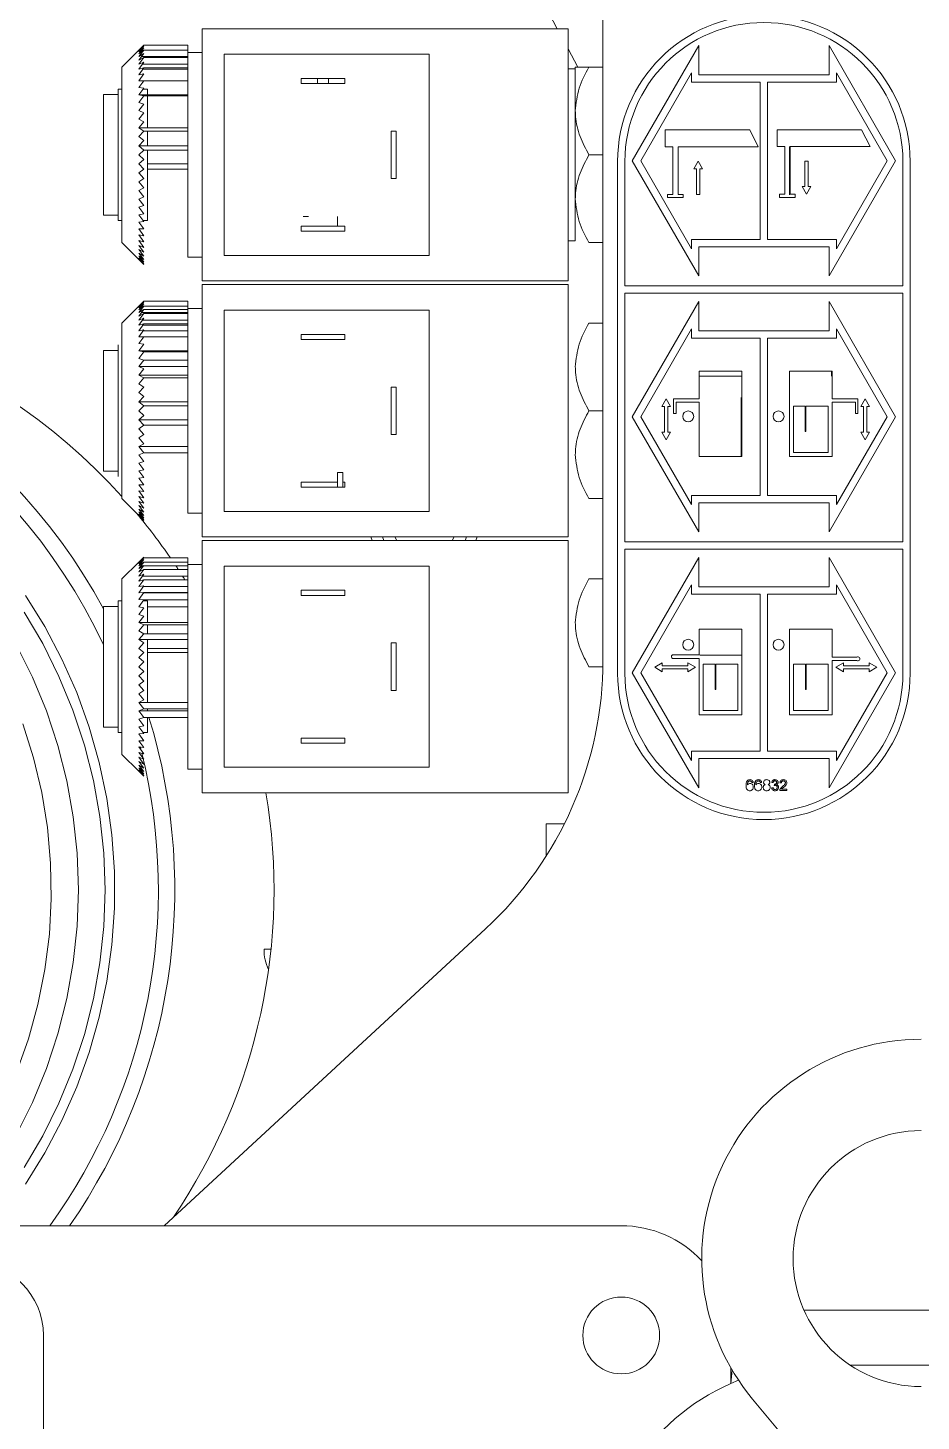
# Model space of a CAD drawing. Header units: millimetres. Extents: x 119 to 316, y 482 to 761.
# Drawn here: x 151.89 to 158, y 537.99 to 547.51 of the extents above; entities that cross this region are included whole.
import ezdxf

# ---------------------------------------------------------------- set-up
doc = ezdxf.new("R2010")
doc.units = ezdxf.units.MM

msp = doc.modelspace()

# ---------------------------------------------------------------- linework, layer by layer
at = {"color": 7, "linetype": 'Continuous', "lineweight": 15}
for p, q in [((155.5119, 547.5084), (154.5266, 549.3647)), ((155.8241, 547.5959), (155.8241, 543.1896)), ((153.085, 545.7834), (153.085, 547.5084)), ((153.085, 547.5084), (155.585, 547.5084)), ((155.585, 545.7834), (155.585, 547.5084)), ((152.65, 547.3582), (152.685, 547.3952)), ((152.685, 547.3952), (152.65, 547.3609)), ((152.65, 547.3501), (152.685, 547.3895)), ((152.685, 547.3895), (152.65, 547.3582)), ((152.65, 547.3366), (152.685, 547.3781)), ((152.685, 547.3781), (152.65, 547.3501)), ((152.685, 547.3952), (152.985, 547.3952)), ((152.985, 547.3609), (152.985, 547.3952)), ((156.4787, 547.3925), (156.0241, 546.605)), ((156.4787, 547.1925), (156.4787, 547.3925)), ((157.8241, 546.605), (157.3694, 547.3925)), ((157.3694, 547.3925), (157.3694, 547.1925)), ((152.65, 547.3609), (152.535, 547.2459)), ((152.65, 547.3178), (152.685, 547.3612)), ((152.685, 547.3612), (152.65, 547.3366)), ((152.65, 547.2939), (152.685, 547.3388)), ((152.685, 547.3388), (152.65, 547.3178)), ((152.65, 547.2651), (152.685, 547.3112)), ((152.685, 547.3112), (152.65, 547.2939)), ((152.65, 547.2316), (152.685, 547.2785)), ((152.685, 547.2785), (152.65, 547.2651)), ((152.6596, 547.3609), (152.6635, 547.3609)), ((152.6613, 547.3501), (152.6691, 547.3501)), ((152.6686, 547.3178), (152.985, 547.3178)), ((152.6705, 547.3609), (152.6846, 547.3609)), ((152.6847, 547.3609), (152.985, 547.3609)), ((152.685, 547.3112), (152.985, 547.3112)), ((152.985, 547.3459), (152.985, 547.3609)), ((153.085, 547.3459), (152.985, 547.3459)), ((152.985, 547.3459), (152.985, 547.3112)), ((152.985, 547.2651), (152.985, 547.3112)), ((154.635, 547.3334), (153.235, 547.3334)), ((153.235, 545.9584), (153.235, 547.3334)), ((154.635, 545.9584), (154.635, 547.3334)), ((155.6513, 547.2459), (155.585, 547.3708)), ((152.535, 546.0459), (152.535, 547.2459)), ((152.65, 547.1936), (152.685, 547.2409)), ((152.685, 547.2409), (152.65, 547.2316)), ((152.65, 547.1515), (152.685, 547.1989)), ((152.685, 547.1989), (152.65, 547.1936)), ((152.675, 547.2651), (152.985, 547.2651)), ((152.6781, 547.2316), (152.985, 547.2316)), ((152.685, 547.2409), (152.985, 547.2409)), ((152.985, 547.2651), (152.985, 547.056)), ((155.635, 547.2334), (155.585, 547.2334)), ((155.635, 547.2459), (155.635, 546.9459)), ((155.8241, 547.2459), (155.7278, 547.2459)), ((156.4287, 547.2059), (156.0818, 546.605)), ((156.4287, 547.1425), (156.4287, 547.2059)), ((157.3694, 547.1925), (156.4787, 547.1925)), ((157.4194, 547.2059), (157.4194, 547.1425)), ((157.7663, 546.605), (157.4194, 547.2059)), ((152.535, 547.0959), (152.51, 547.0959)), ((152.51, 546.6459), (152.51, 547.0959)), ((152.65, 547.1055), (152.685, 547.1526)), ((152.685, 547.1526), (152.65, 547.1515)), ((152.685, 547.1025), (152.65, 547.1055)), ((152.65, 547.056), (152.685, 547.1025)), ((152.71, 547.0959), (152.68, 547.0959)), ((152.6842, 547.1515), (152.985, 547.1515)), ((152.685, 547.1526), (152.985, 547.1526)), ((152.71, 547.056), (152.71, 547.0959)), ((153.775, 547.1684), (153.76, 547.1684)), ((153.76, 547.1684), (153.76, 547.1334)), ((153.76, 547.1334), (153.8725, 547.1334)), ((153.81, 547.1684), (153.775, 547.1684)), ((154.01, 547.1684), (153.81, 547.1684)), ((153.8725, 547.1684), (153.8725, 547.1334)), ((153.8725, 547.1334), (153.9475, 547.1334)), ((153.9475, 547.1334), (153.9475, 547.1684)), ((153.9475, 547.1334), (154.06, 547.1334)), ((154.045, 547.1684), (154.01, 547.1684)), ((154.06, 547.1684), (154.045, 547.1684)), ((154.06, 547.1334), (154.06, 547.1684)), ((156.8991, 547.1425), (156.4287, 547.1425)), ((156.8991, 546.0675), (156.8991, 547.1425)), ((156.9491, 547.1425), (156.9491, 546.0675)), ((157.4194, 547.1425), (156.9491, 547.1425)), ((152.51, 547.0584), (152.41, 547.0584)), ((152.41, 546.6459), (152.41, 547.0584)), ((152.685, 547.0489), (152.65, 547.056)), ((152.65, 547.056), (152.985, 547.056)), ((152.65, 547.0034), (152.685, 547.0489)), ((152.685, 546.9922), (152.65, 547.0034)), ((152.65, 546.9481), (152.685, 546.9922)), ((152.685, 547.0489), (152.985, 547.0489)), ((152.71, 546.831), (152.71, 547.0489)), ((152.985, 547.0489), (152.985, 547.056)), ((152.985, 547.0489), (152.985, 546.7082)), ((152.685, 546.9329), (152.65, 546.9481)), ((152.65, 546.8905), (152.685, 546.9329)), ((155.635, 546.0584), (155.635, 546.9497)), ((152.685, 546.8715), (152.65, 546.8905)), ((152.65, 546.831), (152.685, 546.8715)), ((152.685, 546.8083), (152.65, 546.831)), ((152.65, 546.831), (152.985, 546.831)), ((152.65, 546.7701), (152.685, 546.8083)), ((152.685, 546.8083), (152.985, 546.8083)), ((152.71, 546.7082), (152.71, 546.8083)), ((154.375, 546.8084), (154.375, 546.4834)), ((154.41, 546.8084), (154.375, 546.8084)), ((154.41, 546.8084), (154.41, 546.7584)), ((156.2491, 546.8175), (156.2491, 546.7005)), ((156.8275, 546.8175), (156.2491, 546.8175)), ((156.886, 546.7005), (156.8275, 546.8175)), ((157.0141, 546.8175), (157.0141, 546.7024)), ((157.5925, 546.8175), (157.0141, 546.8175)), ((157.651, 546.7024), (157.5925, 546.8175)), ((152.685, 546.7438), (152.65, 546.7701)), ((152.65, 546.7082), (152.685, 546.7438)), ((152.685, 546.6786), (152.65, 546.7082)), ((152.65, 546.7082), (152.985, 546.7082)), ((152.985, 546.6786), (152.985, 546.7082)), ((154.41, 546.5334), (154.41, 546.7584)), ((152.41, 546.2334), (152.41, 546.6459)), ((152.41, 546.2334), (152.41, 546.6459)), ((152.51, 546.1959), (152.51, 546.6459)), ((152.65, 546.6459), (152.685, 546.6786)), ((152.685, 546.6132), (152.65, 546.6459)), ((152.65, 546.5836), (152.685, 546.6132)), ((152.685, 546.6786), (152.985, 546.6786)), ((152.71, 546.6459), (152.71, 546.6786)), ((152.71, 546.1959), (152.71, 546.6459)), ((152.985, 546.6786), (152.985, 545.9459)), ((155.8241, 546.6459), (155.7278, 546.6459)), ((156.2491, 546.7005), (156.3012, 546.7005)), ((156.3012, 546.7005), (156.3012, 546.3748)), ((156.3388, 546.7005), (156.886, 546.7005)), ((156.3388, 546.3748), (156.3388, 546.7005)), ((157.0141, 546.7024), (157.0662, 546.7024)), ((157.0662, 546.7024), (157.0662, 546.3767)), ((157.0988, 546.3717), (157.0988, 546.7024)), ((157.1038, 546.7024), (157.651, 546.7024)), ((157.1038, 546.3767), (157.1038, 546.7024)), ((152.685, 546.548), (152.65, 546.5836)), ((152.65, 546.5218), (152.685, 546.548)), ((152.685, 546.4836), (152.65, 546.5218)), ((152.71, 546.5836), (152.985, 546.5836)), ((152.71, 546.548), (152.985, 546.548)), ((154.41, 546.5334), (154.41, 546.4834)), ((155.9241, 546.6007), (155.9241, 543.1007)), ((155.9741, 546.6007), (155.9741, 545.7507)), ((156.0241, 546.605), (156.4787, 545.8175)), ((156.0818, 546.605), (156.4287, 546.0041)), ((156.475, 546.6017), (156.445, 546.5498)), ((156.445, 546.5498), (156.4638, 546.5498)), ((156.4638, 546.5498), (156.4638, 546.3748)), ((156.505, 546.5498), (156.475, 546.6017)), ((156.4863, 546.3748), (156.4863, 546.5498)), ((156.4863, 546.5498), (156.505, 546.5498)), ((157.2038, 546.6037), (157.2038, 546.4287)), ((157.2263, 546.6037), (157.2038, 546.6037)), ((157.2263, 546.4287), (157.2263, 546.6037)), ((157.3694, 545.8175), (157.8241, 546.605)), ((157.4194, 546.0041), (157.7663, 546.605)), ((157.8741, 545.7507), (157.8741, 546.6007)), ((157.9241, 543.1007), (157.9241, 546.6007)), ((152.65, 546.4609), (152.685, 546.4836)), ((152.685, 546.4204), (152.65, 546.4609)), ((152.65, 546.4014), (152.685, 546.4204)), ((154.375, 546.4834), (154.41, 546.4834)), ((157.2038, 546.4287), (157.185, 546.4287)), ((157.185, 546.4287), (157.215, 546.3767)), ((157.215, 546.3767), (157.245, 546.4287)), ((157.245, 546.4287), (157.2263, 546.4287)), ((152.685, 546.3589), (152.65, 546.4014)), ((152.65, 546.3437), (152.685, 546.3589)), ((152.685, 546.2996), (152.65, 546.3437)), ((156.2647, 546.3748), (156.2647, 546.3533)), ((156.3012, 546.3748), (156.2647, 546.3748)), ((156.2647, 546.3533), (156.3719, 546.3533)), ((156.3719, 546.3748), (156.3388, 546.3748)), ((156.3719, 546.3533), (156.3719, 546.3748)), ((156.4638, 546.3748), (156.4863, 546.3748)), ((157.0297, 546.3767), (157.0297, 546.3553)), ((157.0662, 546.3767), (157.0297, 546.3767)), ((157.0297, 546.3553), (157.1369, 546.3553)), ((157.1369, 546.3767), (157.1038, 546.3767)), ((157.1369, 546.3553), (157.1369, 546.3767)), ((152.41, 546.2334), (152.51, 546.2334)), ((152.65, 546.2884), (152.685, 546.2996)), ((152.685, 546.2429), (152.65, 546.2884)), ((152.65, 546.2358), (152.685, 546.2429)), ((152.685, 546.1894), (152.65, 546.2358)), ((152.51, 546.1959), (152.535, 546.1959)), ((152.65, 546.1863), (152.685, 546.1894)), ((152.685, 546.1392), (152.65, 546.1863)), ((152.685, 546.093), (152.65, 546.1403)), ((152.65, 546.1403), (152.685, 546.1392)), ((152.68, 546.1959), (152.71, 546.1959)), ((153.76, 546.1584), (153.76, 546.1234)), ((154.06, 546.1584), (153.76, 546.1584)), ((153.81, 546.2234), (153.775, 546.2234)), ((154.01, 546.2234), (154.01, 546.1584)), ((154.06, 546.1234), (154.06, 546.1584)), ((152.535, 546.0459), (152.65, 545.9309)), ((152.685, 546.0509), (152.65, 546.0982)), ((152.65, 546.0982), (152.685, 546.093)), ((152.685, 546.0134), (152.65, 546.0602)), ((152.65, 546.0602), (152.685, 546.0509)), ((153.76, 546.1234), (154.06, 546.1234)), ((155.585, 546.0584), (155.635, 546.0584)), ((155.8241, 546.0459), (155.7278, 546.0459)), ((156.4287, 546.0675), (156.8991, 546.0675)), ((156.4287, 546.0041), (156.4287, 546.0675)), ((156.9491, 546.0675), (157.4194, 546.0675)), ((157.4194, 546.0675), (157.4194, 546.0041)), ((152.685, 545.9807), (152.65, 546.0267)), ((152.65, 546.0267), (152.685, 546.0134)), ((152.685, 545.953), (152.65, 545.9979)), ((152.65, 545.9979), (152.685, 545.9807)), ((152.685, 545.9306), (152.65, 545.974)), ((152.65, 545.974), (152.685, 545.953)), ((152.685, 545.9137), (152.65, 545.9553)), ((152.65, 545.9553), (152.685, 545.9306)), ((152.985, 545.9459), (153.085, 545.9459)), ((154.635, 545.9584), (153.235, 545.9584)), ((156.4787, 545.8175), (156.4787, 546.0175)), ((156.4787, 546.0175), (157.3694, 546.0175)), ((157.3694, 546.0175), (157.3694, 545.8175)), ((152.685, 545.9023), (152.65, 545.9418)), ((152.65, 545.9418), (152.685, 545.9137)), ((152.685, 545.8966), (152.65, 545.9336)), ((152.65, 545.9336), (152.685, 545.9023)), ((152.65, 545.9309), (152.685, 545.8966)), ((153.085, 545.7834), (155.585, 545.7834)), ((153.085, 544.0334), (153.085, 545.7584)), ((153.085, 545.7584), (155.585, 545.7584)), ((155.585, 544.0334), (155.585, 545.7584)), ((155.9741, 545.7507), (157.8741, 545.7507)), ((157.8741, 545.7007), (155.9741, 545.7007)), ((155.9741, 545.7007), (155.9741, 544.0007)), ((157.8741, 544.0007), (157.8741, 545.7007)), ((152.65, 545.6109), (152.535, 545.4959)), ((152.65, 545.6082), (152.685, 545.6452)), ((152.685, 545.6452), (152.65, 545.6109)), ((152.65, 545.6001), (152.685, 545.6395)), ((152.685, 545.6395), (152.65, 545.6082)), ((152.65, 545.5866), (152.685, 545.6281)), ((152.685, 545.6281), (152.65, 545.6001)), ((152.65, 545.5678), (152.685, 545.6112)), ((152.685, 545.6112), (152.65, 545.5866)), ((152.65, 545.5439), (152.685, 545.5888)), ((152.685, 545.5888), (152.65, 545.5678)), ((152.6526, 545.6109), (152.653, 545.6109)), ((152.6596, 545.6109), (152.6635, 545.6109)), ((152.6686, 545.5678), (152.985, 545.5678)), ((152.6705, 545.6109), (152.6846, 545.6109)), ((152.6847, 545.6109), (152.985, 545.6109)), ((152.685, 545.6452), (152.985, 545.6452)), ((152.685, 545.5888), (152.985, 545.5888)), ((152.985, 545.6109), (152.985, 545.6452)), ((152.985, 545.6109), (152.985, 545.5959)), ((153.085, 545.5959), (152.985, 545.5959)), ((152.985, 545.5959), (152.985, 545.4909)), ((154.635, 545.5834), (153.235, 545.5834)), ((153.235, 544.2084), (153.235, 545.5834)), ((154.635, 544.2084), (154.635, 545.5834)), ((156.4787, 545.6425), (156.0241, 544.855)), ((156.4787, 545.4425), (156.4787, 545.6425)), ((157.3694, 545.6425), (157.3694, 545.4425)), ((157.8241, 544.855), (157.3694, 545.6425)), ((152.535, 544.2959), (152.535, 545.4959)), ((152.65, 545.5151), (152.685, 545.5612)), ((152.685, 545.5612), (152.65, 545.5439)), ((152.65, 545.4816), (152.685, 545.5285)), ((152.685, 545.5285), (152.65, 545.5151)), ((152.685, 545.4909), (152.65, 545.4816)), ((152.65, 545.4436), (152.685, 545.4909)), ((152.675, 545.5151), (152.985, 545.5151)), ((152.6781, 545.4816), (152.985, 545.4816)), ((152.685, 545.5612), (152.985, 545.5612)), ((152.685, 545.4909), (152.985, 545.4909)), ((152.985, 545.4909), (152.985, 545.4816)), ((152.985, 545.4816), (152.985, 545.2422)), ((155.8241, 545.4959), (155.7278, 545.4959)), ((152.65, 545.4015), (152.685, 545.4489)), ((152.685, 545.4489), (152.65, 545.4436)), ((152.65, 545.3555), (152.685, 545.4026)), ((152.685, 545.4026), (152.65, 545.4015)), ((152.6811, 545.4436), (152.985, 545.4436)), ((152.6842, 545.4015), (152.985, 545.4015)), ((152.685, 545.4026), (152.985, 545.4026)), ((153.775, 545.4184), (153.76, 545.4184)), ((153.76, 545.4184), (153.76, 545.3834)), ((153.76, 545.3834), (154.06, 545.3834)), ((153.81, 545.4184), (153.775, 545.4184)), ((154.01, 545.4184), (153.81, 545.4184)), ((154.045, 545.4184), (154.01, 545.4184)), ((154.06, 545.4184), (154.045, 545.4184)), ((154.06, 545.3834), (154.06, 545.4184)), ((156.4287, 545.4559), (156.0818, 544.855)), ((156.4287, 545.3925), (156.4287, 545.4559)), ((156.8991, 545.3925), (156.4287, 545.3925)), ((157.3694, 545.4425), (156.4787, 545.4425)), ((156.8991, 544.3175), (156.8991, 545.3925)), ((157.4194, 545.3925), (156.9491, 545.3925)), ((156.9491, 545.3925), (156.9491, 544.3175)), ((157.7663, 544.855), (157.4194, 545.4559)), ((157.4194, 545.4559), (157.4194, 545.3925)), ((152.51, 545.3084), (152.41, 545.3084)), ((152.41, 544.8959), (152.41, 545.3084)), ((152.51, 544.8959), (152.51, 545.3459)), ((152.685, 545.3525), (152.65, 545.3555)), ((152.65, 545.306), (152.685, 545.3525)), ((152.685, 545.2989), (152.65, 545.306)), ((152.65, 545.306), (152.985, 545.306)), ((152.65, 545.2534), (152.685, 545.2989)), ((152.685, 545.2989), (152.985, 545.2989)), ((152.685, 545.2422), (152.65, 545.2534)), ((152.65, 545.1981), (152.685, 545.2422)), ((152.685, 545.1829), (152.65, 545.1981)), ((152.65, 545.1981), (152.985, 545.1981)), ((152.65, 545.1405), (152.685, 545.1829)), ((152.685, 545.2422), (152.985, 545.2422)), ((152.985, 545.1981), (152.985, 545.2422)), ((152.985, 545.1981), (152.985, 544.1959)), ((152.685, 545.1215), (152.65, 545.1405)), ((152.65, 545.1405), (152.985, 545.1405)), ((152.65, 545.081), (152.685, 545.1215)), ((152.685, 545.1215), (152.985, 545.1215)), ((156.4816, 545.1675), (156.4816, 544.9771)), ((156.7741, 545.1675), (156.4816, 545.1675)), ((156.4866, 545.1315), (156.7691, 545.1315)), ((156.7741, 544.5825), (156.7741, 545.1675)), ((157.0991, 544.5825), (157.0991, 545.1675)), ((157.0991, 545.1675), (157.3916, 545.1675)), ((157.3866, 545.1625), (157.3866, 545.1315)), ((157.3916, 545.1675), (157.3916, 544.9771)), ((152.685, 545.0583), (152.65, 545.081)), ((152.65, 545.0201), (152.685, 545.0583)), ((152.685, 544.9938), (152.65, 545.0201)), ((152.65, 544.9582), (152.685, 544.9938)), ((154.375, 545.0584), (154.375, 544.7334)), ((154.41, 545.0584), (154.375, 545.0584)), ((154.41, 544.7334), (154.41, 545.0584)), ((152.41, 544.4834), (152.41, 544.8959)), ((152.51, 544.4459), (152.51, 544.8959)), ((152.685, 544.9286), (152.65, 544.9582)), ((152.65, 544.9582), (152.985, 544.9582)), ((152.65, 544.8959), (152.685, 544.9286)), ((152.685, 544.8632), (152.65, 544.8959)), ((152.685, 544.9286), (152.985, 544.9286)), ((155.8241, 544.8959), (155.7278, 544.8959)), ((156.2561, 544.9771), (156.2261, 544.9251)), ((156.2261, 544.9251), (156.2448, 544.9251)), ((156.2448, 544.9251), (156.2448, 544.7501)), ((156.2861, 544.9251), (156.2561, 544.9771)), ((156.2673, 544.9251), (156.2861, 544.9251)), ((156.2673, 544.7501), (156.2673, 544.9251)), ((156.3061, 544.8777), (156.3061, 544.9771)), ((156.3061, 544.9771), (156.4816, 544.9771)), ((156.4816, 544.9537), (156.3236, 544.9537)), ((156.3236, 544.9537), (156.3236, 544.8777)), ((156.4816, 544.9537), (156.4816, 544.5825)), ((156.7691, 544.5875), (156.7691, 544.9861)), ((157.1275, 544.9285), (157.2066, 544.9285)), ((157.1275, 544.6109), (157.1275, 544.9285)), ((157.2066, 544.755), (157.2066, 544.9285)), ((157.2116, 544.9285), (157.3632, 544.9285)), ((157.2116, 544.755), (157.2116, 544.9285)), ((157.3632, 544.9285), (157.3632, 544.6109)), ((157.5671, 544.9771), (157.3916, 544.9771)), ((157.3916, 544.9537), (157.3916, 544.5825)), ((157.3916, 544.9537), (157.5495, 544.9537)), ((157.5495, 544.9537), (157.5495, 544.8777)), ((157.5671, 544.8777), (157.5671, 544.9771)), ((157.6171, 544.9771), (157.5871, 544.9251)), ((157.5871, 544.9251), (157.6058, 544.9251)), ((157.6058, 544.9251), (157.6058, 544.7501)), ((157.6471, 544.9251), (157.6171, 544.9771)), ((157.6283, 544.9251), (157.6471, 544.9251)), ((157.6283, 544.7501), (157.6283, 544.9251)), ((152.65, 544.8336), (152.685, 544.8632)), ((152.685, 544.798), (152.65, 544.8336)), ((152.65, 544.8336), (152.985, 544.8336)), ((156.0241, 544.855), (156.4787, 544.0675)), ((156.0818, 544.855), (156.4287, 544.2541)), ((156.3236, 544.8777), (156.3061, 544.8777)), ((157.3694, 544.0675), (157.8241, 544.855)), ((157.4194, 544.2541), (157.7663, 544.855)), ((157.5495, 544.8777), (157.5671, 544.8777)), ((152.65, 544.7718), (152.685, 544.798)), ((152.685, 544.7336), (152.65, 544.7718)), ((152.65, 544.7109), (152.685, 544.7336)), ((152.685, 544.6704), (152.65, 544.7109)), ((152.685, 544.798), (152.985, 544.798)), ((154.375, 544.7334), (154.41, 544.7334)), ((156.2261, 544.7501), (156.2561, 544.6982)), ((156.2448, 544.7501), (156.2261, 544.7501)), ((156.2561, 544.6982), (156.2861, 544.7501)), ((156.2861, 544.7501), (156.2673, 544.7501)), ((157.2066, 544.755), (157.2116, 544.755)), ((157.5871, 544.7501), (157.6171, 544.6982)), ((157.6058, 544.7501), (157.5871, 544.7501)), ((157.6171, 544.6982), (157.6471, 544.7501)), ((157.6471, 544.7501), (157.6283, 544.7501)), ((152.65, 544.6514), (152.685, 544.6704)), ((152.685, 544.6089), (152.65, 544.6514)), ((152.65, 544.6514), (152.985, 544.6514)), ((157.3632, 544.6109), (157.1275, 544.6109)), ((152.65, 544.5937), (152.685, 544.6089)), ((152.685, 544.5496), (152.65, 544.5937)), ((152.65, 544.5384), (152.685, 544.5496)), ((152.685, 544.4929), (152.65, 544.5384)), ((152.685, 544.6089), (152.985, 544.6089)), ((156.4816, 544.5825), (156.7741, 544.5825)), ((157.3916, 544.5825), (157.0991, 544.5825)), ((152.41, 544.4834), (152.51, 544.4834)), ((152.65, 544.4858), (152.685, 544.4929)), ((152.685, 544.4394), (152.65, 544.4858)), ((152.65, 544.4363), (152.685, 544.4394)), ((152.685, 544.3892), (152.65, 544.4363)), ((154.01, 544.4734), (154.01, 544.4084)), ((154.045, 544.4734), (154.01, 544.4734)), ((154.045, 544.3734), (154.045, 544.4734)), ((152.685, 544.343), (152.65, 544.3903)), ((152.65, 544.3903), (152.685, 544.3892)), ((152.685, 544.3009), (152.65, 544.3482)), ((152.65, 544.3482), (152.685, 544.343)), ((153.76, 544.4084), (153.76, 544.3734)), ((154.01, 544.4084), (153.76, 544.4084)), ((153.76, 544.3734), (154.01, 544.3734)), ((154.01, 544.3734), (154.01, 544.4084)), ((154.01, 544.3734), (154.045, 544.3734)), ((154.06, 544.4084), (154.045, 544.4084)), ((154.045, 544.3734), (154.06, 544.3734)), ((154.06, 544.3734), (154.06, 544.4084)), ((152.535, 544.2959), (152.65, 544.1809)), ((152.685, 544.2634), (152.65, 544.3102)), ((152.65, 544.3102), (152.685, 544.3009)), ((152.685, 544.2307), (152.65, 544.2767)), ((152.65, 544.2767), (152.685, 544.2634)), ((152.685, 544.203), (152.65, 544.2479)), ((152.65, 544.2479), (152.685, 544.2307)), ((155.8241, 544.2959), (155.7278, 544.2959)), ((156.4287, 544.2541), (156.4287, 544.3175)), ((156.4287, 544.3175), (156.8991, 544.3175)), ((156.4787, 544.2675), (157.3694, 544.2675)), ((156.4787, 544.0675), (156.4787, 544.2675)), ((156.9491, 544.3175), (157.4194, 544.3175)), ((157.3694, 544.2675), (157.3694, 544.0675)), ((157.4194, 544.3175), (157.4194, 544.2541)), ((152.685, 544.1806), (152.65, 544.224)), ((152.65, 544.224), (152.685, 544.203)), ((152.685, 544.1637), (152.65, 544.2053)), ((152.65, 544.2053), (152.685, 544.1806)), ((152.685, 544.1523), (152.65, 544.1918)), ((152.65, 544.1918), (152.685, 544.1637)), ((152.685, 544.1466), (152.65, 544.1836)), ((152.65, 544.1836), (152.685, 544.1523)), ((152.65, 544.1809), (152.685, 544.1466)), ((152.985, 544.1959), (153.085, 544.1959)), ((154.635, 544.2084), (153.235, 544.2084)), ((153.085, 544.0334), (155.585, 544.0334)), ((153.085, 542.2834), (153.085, 544.0084)), ((153.085, 544.0084), (155.585, 544.0084)), ((154.2376, 544.0334), (154.2457, 544.0084)), ((154.3171, 544.0334), (154.3259, 544.0084)), ((154.4022, 544.0334), (154.415, 544.0084)), ((154.7931, 544.0084), (154.8059, 544.0334)), ((154.9555, 544.0084), (154.9636, 544.0334)), ((155.585, 542.2834), (155.585, 544.0084)), ((155.9741, 544.0007), (157.8741, 544.0007)), ((157.8741, 543.9507), (155.9741, 543.9507)), ((155.9741, 543.9507), (155.9741, 543.1007)), ((157.8741, 543.1007), (157.8741, 543.9507)), ((152.65, 543.8609), (152.535, 543.7459)), ((152.685, 543.8952), (152.65, 543.8609)), ((152.65, 543.8582), (152.685, 543.8952)), ((152.685, 543.8895), (152.65, 543.8582)), ((152.65, 543.8501), (152.685, 543.8895)), ((152.685, 543.8781), (152.65, 543.8501)), ((152.65, 543.8366), (152.685, 543.8781)), ((152.685, 543.8612), (152.65, 543.8366)), ((152.65, 543.8178), (152.685, 543.8612)), ((152.6613, 543.8501), (152.6691, 543.8501)), ((152.685, 543.8895), (152.985, 543.8895)), ((152.685, 543.8612), (152.985, 543.8612)), ((152.985, 543.8612), (152.985, 543.8895)), ((152.985, 543.8612), (152.985, 543.8366)), ((156.4787, 543.8925), (156.0241, 543.105)), ((156.4787, 543.6925), (156.4787, 543.8925)), ((157.8241, 543.105), (157.3694, 543.8925)), ((157.3694, 543.8925), (157.3694, 543.6925)), ((152.685, 543.8388), (152.65, 543.8178)), ((152.65, 543.7939), (152.685, 543.8388)), ((152.685, 543.8112), (152.65, 543.7939)), ((152.65, 543.7651), (152.685, 543.8112)), ((152.685, 543.7785), (152.65, 543.7651)), ((152.65, 543.7316), (152.685, 543.7785)), ((152.6651, 543.8366), (152.6812, 543.8366)), ((152.675, 543.7651), (152.985, 543.7651)), ((152.6832, 543.8366), (152.985, 543.8366)), ((152.685, 543.8112), (152.985, 543.8112)), ((153.085, 543.8459), (152.985, 543.8459)), ((152.985, 543.8366), (152.985, 542.9014)), ((154.635, 543.8334), (153.235, 543.8334)), ((153.235, 542.4584), (153.235, 543.8334)), ((154.635, 542.4584), (154.635, 543.8334)), ((152.535, 542.5459), (152.535, 543.7459)), ((152.685, 543.7409), (152.65, 543.7316)), ((152.65, 543.6936), (152.685, 543.7409)), ((152.685, 543.6989), (152.65, 543.6936)), ((152.65, 543.6515), (152.685, 543.6989)), ((152.6811, 543.6936), (152.985, 543.6936)), ((152.685, 543.7409), (152.985, 543.7409)), ((153.76, 543.6684), (153.76, 543.6334)), ((154.06, 543.6684), (153.76, 543.6684)), ((154.06, 543.6334), (154.06, 543.6684)), ((155.8241, 543.7459), (155.7278, 543.7459)), ((156.4287, 543.7059), (156.0818, 543.105)), ((156.4287, 543.6425), (156.4287, 543.7059)), ((157.3694, 543.6925), (156.4787, 543.6925)), ((157.4194, 543.7059), (157.4194, 543.6425)), ((157.7663, 543.105), (157.4194, 543.7059)), ((152.535, 543.5959), (152.51, 543.5959)), ((152.51, 543.1459), (152.51, 543.5959)), ((152.685, 543.6526), (152.65, 543.6515)), ((152.65, 543.6055), (152.685, 543.6526)), ((152.685, 543.6025), (152.65, 543.6055)), ((152.65, 543.556), (152.685, 543.6025)), ((152.71, 543.5959), (152.68, 543.5959)), ((152.6842, 543.6515), (152.985, 543.6515)), ((152.685, 543.6526), (152.985, 543.6526)), ((152.685, 543.6025), (152.985, 543.6025)), ((152.71, 543.4481), (152.71, 543.5959)), ((152.985, 543.6526), (152.985, 543.6515)), ((153.76, 543.6334), (154.06, 543.6334)), ((156.8991, 543.6425), (156.4287, 543.6425)), ((156.8991, 542.5675), (156.8991, 543.6425)), ((156.9491, 543.6425), (156.9491, 542.5675)), ((157.4194, 543.6425), (156.9491, 543.6425)), ((152.51, 543.5584), (152.41, 543.5584)), ((152.41, 543.1459), (152.41, 543.5584)), ((152.685, 543.5489), (152.65, 543.556)), ((152.65, 543.5034), (152.685, 543.5489)), ((152.685, 543.4922), (152.65, 543.5034)), ((152.65, 543.4481), (152.685, 543.4922)), ((152.71, 543.556), (152.985, 543.556)), ((152.685, 543.4329), (152.65, 543.4481)), ((152.65, 543.4481), (152.985, 543.4481)), ((152.65, 543.3905), (152.685, 543.4329)), ((152.685, 543.3715), (152.65, 543.3905)), ((152.65, 543.331), (152.685, 543.3715)), ((152.685, 543.4329), (152.985, 543.4329)), ((152.685, 543.3715), (152.985, 543.3715)), ((152.71, 543.3715), (152.71, 543.4329)), ((156.4816, 543.4025), (156.4816, 543.2265)), ((156.7741, 543.4025), (156.4816, 543.4025)), ((156.7741, 542.8175), (156.7741, 543.4025)), ((157.0991, 543.4025), (157.0991, 542.8175)), ((157.3916, 543.4025), (157.0991, 543.4025)), ((157.3916, 543.2121), (157.3916, 543.4025)), ((152.685, 543.3083), (152.65, 543.331)), ((152.65, 543.331), (152.985, 543.331)), ((152.65, 543.2701), (152.685, 543.3083)), ((152.71, 543.1459), (152.71, 543.331)), ((154.375, 543.2584), (154.375, 543.3084)), ((154.41, 543.3084), (154.375, 543.3084)), ((154.41, 542.9834), (154.41, 543.3084)), ((152.685, 543.2438), (152.65, 543.2701)), ((152.65, 543.2082), (152.685, 543.2438)), ((152.685, 543.1786), (152.65, 543.2082)), ((152.71, 543.2701), (152.985, 543.2701)), ((152.71, 543.2438), (152.985, 543.2438)), ((154.375, 543.2584), (154.375, 543.0334)), ((156.4816, 543.2265), (156.3128, 543.2265)), ((156.3128, 543.2031), (156.4816, 543.2031)), ((156.4816, 543.2031), (156.4816, 542.8175)), ((156.4866, 543.2261), (156.7691, 543.2261)), ((157.3916, 543.2121), (157.5603, 543.2121)), ((157.5603, 543.1887), (157.3916, 543.1887)), ((157.3916, 542.8175), (157.3916, 543.1887)), ((152.41, 542.7334), (152.41, 543.1459)), ((152.41, 542.7334), (152.41, 543.1459)), ((152.51, 542.6959), (152.51, 543.1459)), ((152.65, 543.1459), (152.685, 543.1786)), ((152.685, 543.1132), (152.65, 543.1459)), ((152.65, 543.0836), (152.685, 543.1132)), ((152.71, 542.9014), (152.71, 543.1459)), ((155.8237, 543.1459), (155.7278, 543.1459)), ((156.0241, 543.105), (156.4787, 542.3175)), ((156.0818, 543.105), (156.4287, 542.5041)), ((156.2296, 543.1719), (156.1776, 543.1419)), ((156.1776, 543.1419), (156.2296, 543.1119)), ((156.2296, 543.1531), (156.2296, 543.1719)), ((156.4046, 543.1531), (156.2296, 543.1531)), ((156.2296, 543.1306), (156.4046, 543.1306)), ((156.2296, 543.1119), (156.2296, 543.1306)), ((156.4046, 543.1719), (156.4046, 543.1531)), ((156.4566, 543.1419), (156.4046, 543.1719)), ((156.4046, 543.1119), (156.4566, 543.1419)), ((156.4046, 543.1306), (156.4046, 543.1119)), ((156.5902, 543.1635), (156.51, 543.1635)), ((156.51, 543.1635), (156.51, 542.8459)), ((156.5902, 542.99), (156.5902, 543.1635)), ((156.7457, 543.1635), (156.5952, 543.1635)), ((156.5952, 542.99), (156.5952, 543.1635)), ((156.7457, 542.8459), (156.7457, 543.1635)), ((157.2077, 543.1635), (157.1275, 543.1635)), ((157.1275, 543.1635), (157.1275, 542.8459)), ((157.2077, 542.99), (157.2077, 543.1635)), ((157.3632, 543.1635), (157.2127, 543.1635)), ((157.2127, 542.99), (157.2127, 543.1635)), ((157.3632, 542.8459), (157.3632, 543.1635)), ((157.3694, 542.3175), (157.8241, 543.105)), ((157.4685, 543.1719), (157.4166, 543.1419)), ((157.4166, 543.1419), (157.4685, 543.1119)), ((157.4194, 542.5041), (157.7663, 543.105)), ((157.4685, 543.1531), (157.4685, 543.1719)), ((157.6435, 543.1531), (157.4685, 543.1531)), ((157.4685, 543.1306), (157.6435, 543.1306)), ((157.4685, 543.1119), (157.4685, 543.1306)), ((157.6435, 543.1719), (157.6435, 543.1531)), ((157.6955, 543.1419), (157.6435, 543.1719)), ((157.6435, 543.1119), (157.6955, 543.1419)), ((157.6435, 543.1306), (157.6435, 543.1119)), ((152.685, 543.048), (152.65, 543.0836)), ((152.65, 543.0218), (152.685, 543.048)), ((152.685, 542.9836), (152.65, 543.0218)), ((154.375, 542.9834), (154.375, 543.0334)), ((156.5902, 542.99), (156.5952, 542.99)), ((157.2077, 542.99), (157.2127, 542.99)), ((152.65, 542.9609), (152.685, 542.9836)), ((152.685, 542.9204), (152.65, 542.9609)), ((152.65, 542.9014), (152.685, 542.9204)), ((152.685, 542.8589), (152.65, 542.9014)), ((152.65, 542.9014), (152.985, 542.9014)), ((152.985, 542.8589), (152.985, 542.9014)), ((154.375, 542.9834), (154.41, 542.9834)), ((152.65, 542.8438), (152.685, 542.8589)), ((152.685, 542.7996), (152.65, 542.8438)), ((152.65, 542.8438), (152.985, 542.8438)), ((152.65, 542.7884), (152.685, 542.7996)), ((152.685, 542.8589), (152.985, 542.8589)), ((152.685, 542.7996), (152.985, 542.7996)), ((152.71, 542.8438), (152.71, 542.8589)), ((152.71, 542.6959), (152.71, 542.7996)), ((152.985, 542.8589), (152.985, 542.4459)), ((156.4816, 542.8175), (156.7741, 542.8175)), ((156.51, 542.8459), (156.7457, 542.8459)), ((157.0991, 542.8175), (157.3916, 542.8175)), ((157.1275, 542.8459), (157.3632, 542.8459)), ((152.41, 542.7334), (152.51, 542.7334)), ((152.685, 542.7429), (152.65, 542.7884)), ((152.65, 542.7358), (152.685, 542.7429)), ((152.685, 542.6894), (152.65, 542.7358)), ((152.51, 542.6959), (152.535, 542.6959)), ((152.65, 542.6863), (152.685, 542.6894)), ((152.685, 542.6392), (152.65, 542.6863)), ((152.65, 542.6403), (152.685, 542.6392)), ((152.685, 542.593), (152.65, 542.6403)), ((152.68, 542.6959), (152.71, 542.6959)), ((153.81, 542.6584), (153.76, 542.6584)), ((153.76, 542.6584), (153.76, 542.6234)), ((153.76, 542.6234), (154.06, 542.6234)), ((154.01, 542.6584), (153.81, 542.6584)), ((154.06, 542.6584), (154.01, 542.6584)), ((154.06, 542.6234), (154.06, 542.6584)), ((152.535, 542.5459), (152.65, 542.4309)), ((152.65, 542.5982), (152.685, 542.593)), ((152.685, 542.5509), (152.65, 542.5982)), ((152.65, 542.5602), (152.685, 542.5509)), ((152.685, 542.5134), (152.65, 542.5602)), ((152.65, 542.5267), (152.685, 542.5134)), ((152.685, 542.4807), (152.65, 542.5267)), ((152.6609, 542.5986), (152.6642, 542.5857)), ((156.4287, 542.5675), (156.8991, 542.5675)), ((156.4287, 542.5041), (156.4287, 542.5675)), ((156.4787, 542.3175), (156.4787, 542.5175)), ((156.4787, 542.5175), (157.3694, 542.5175)), ((156.9491, 542.5675), (157.4194, 542.5675)), ((157.3694, 542.5175), (157.3694, 542.3175)), ((157.4194, 542.5675), (157.4194, 542.5041)), ((152.65, 542.4979), (152.685, 542.4807)), ((152.685, 542.453), (152.65, 542.4979)), ((152.65, 542.474), (152.685, 542.453)), ((152.685, 542.4306), (152.65, 542.474)), ((152.65, 542.4553), (152.685, 542.4306)), ((152.685, 542.4137), (152.65, 542.4553)), ((152.65, 542.4418), (152.685, 542.4137)), ((152.685, 542.4023), (152.65, 542.4418)), ((152.65, 542.4336), (152.685, 542.4023)), ((152.685, 542.3966), (152.65, 542.4336)), ((152.65, 542.4309), (152.685, 542.3966)), ((152.985, 542.4459), (153.085, 542.4459)), ((154.635, 542.4584), (153.235, 542.4584)), ((156.851, 542.3546), (156.8414, 542.3537)), ((156.9087, 542.3546), (156.8991, 542.3537)), ((156.9875, 542.3537), (156.9779, 542.3546)), ((156.9951, 542.3344), (156.9961, 542.3431)), ((157.0433, 542.3517), (157.0337, 542.3527)), ((153.085, 542.2834), (155.585, 542.2834)), ((156.9769, 542.319), (156.9866, 542.32)), ((157.0818, 542.2988), (157.0327, 542.2988)), ((157.0451, 542.3085), (157.0818, 542.3085)), ((157.0818, 542.3085), (157.0818, 542.2988)), ((155.435, 542.0709), (155.435, 541.8502)), ((155.5598, 542.0709), (155.435, 542.0709)), ((155.0208, 541.3536), (152.8247, 539.3241)), ((153.5547, 541.2138), (153.508, 541.2138)), ((155.9491, 539.3241), (150.3991, 539.3241)), ((157.1991, 538.7459), (160.385, 538.7459)), ((151.9991, 537.2596), (151.9991, 538.5741)), ((156.6991, 538.2457), (156.6991, 538.3508)), ((156.6991, 538.2459), (156.7073, 538.3365)), ((157.5139, 538.3709), (162.4842, 538.3709)), ((158.2764, 536.4221), (156.8464, 538.1392))]:
    msp.add_line(p, q, dxfattribs=at)
at = {"color": 7, "linetype": 'Continuous', "lineweight": 15, "flags": 128}
for points in [[(154.8821, 544.0084), (154.8869, 544.0209), (154.891, 544.0334)], [(151.876, 543.6335), (152.008, 543.4205), (152.1249, 543.1987), (152.2262, 542.9692), (152.3114, 542.7331), (152.38, 542.4916), (152.4318, 542.2459), (152.4665, 541.9971), (152.4839, 541.7465), (152.4839, 541.4953), (152.4665, 541.2447), (152.4318, 540.9959), (152.38, 540.7502), (152.3114, 540.5087), (152.2262, 540.2727), (152.1249, 540.0432), (152.008, 539.8214), (151.876, 539.6083)], [(151.8669, 543.5199), (151.9938, 543.3043), (152.1051, 543.0801), (152.2002, 542.8484), (152.2787, 542.6105), (152.3402, 542.3676), (152.3843, 542.1208), (152.4109, 541.8715), (152.4198, 541.6209), (152.4109, 541.3703), (152.3843, 541.121), (152.3402, 540.8743), (152.2787, 540.6313), (152.2002, 540.3934), (152.1051, 540.1618), (151.9938, 539.9376), (151.8669, 539.7219)], [(151.8132, 543.2983), (151.9241, 543.0749), (152.0189, 542.844), (152.0971, 542.607), (152.1584, 542.3649), (152.2024, 542.119), (152.2288, 541.8706), (152.2377, 541.6209), (152.2288, 541.3712), (152.2024, 541.1228), (152.1584, 540.8769), (152.0971, 540.6349), (152.0189, 540.3978), (151.9241, 540.167), (151.8132, 539.9436)], [(151.8579, 542.7561), (151.9309, 542.5238), (151.9871, 542.2868), (152.0262, 542.0463), (152.048, 541.8036), (152.0523, 541.56), (152.0392, 541.3167), (152.0088, 541.0749), (151.9611, 540.836), (151.8965, 540.6012), (151.8152, 540.3717)]]:
    msp.add_lwpolyline(points, dxfattribs=at)
at = {"color": 7, "linetype": 'Continuous', "lineweight": 15}
for centre, radius in [((156.4066, 544.8575), 0.0375), ((157.0241, 544.8575), 0.0375), ((156.4066, 543.2961), 0.0375), ((157.0241, 543.2961), 0.0375), ((155.9491, 538.5741), 0.2625)]:
    msp.add_circle(centre, radius, dxfattribs=at)
for centre, radius, start, end in [((156.9241, 546.6007), 1, 0, 180), ((156.9241, 546.6007), 0.95, 0, 180), ((148.9232, 541.6587), 3.9623, 28.35816, 89.89022), ((148.9097, 541.6558), 3.8651, 25.09513, 89.88088), ((153.3241, 543.1896), 2.5, 312.7422, 0), ((156.3061, 543.2148), 0.0135, 60.07357, 299.92643), ((157.5671, 543.2004), 0.0135, 240.07357, 119.92643), ((156.9241, 543.1007), 1, 180, 0), ((156.9241, 543.1007), 0.95, 180, 0), ((148.8689, 541.6211), 4.0279, 325.23092, 17.01339), ((148.8581, 541.6209), 3.9264, 324.19927, 13.77578), ((153.7848, 541.2022), 0.277, 177.59785, 207.07244), ((157.9991, 539.0991), 1.5, 90, 219.78829), ((157.9991, 539.0991), 0.875, 90, 270), ((155.9491, 538.5741), 0.75, 42.8248, 90), ((151.4991, 538.5741), 0.5, 0, 90), ((157.2991, 536.8709), 1.5, 111.43497, 180)]:
    msp.add_arc(centre, radius, start, end, dxfattribs=at)
for start_param, end_param in [(3.86777, 4.873721), (3.736152, 3.831539), (3.712986, 3.720454), (3.6925, 3.699526), (2.556323, 3.305911)]:
    msp.add_ellipse((149.4506, 541.6209), major_axis=(-4.125, 0), ratio=0.981818, start_param=start_param, end_param=end_param, dxfattribs=at)
for points, knots in [([(155.635, 546.9459), (155.6403, 546.9987), (155.651, 547.1034), (155.7023, 547.1987), (155.7278, 547.2459)], [0, 0, 0, 0, 0.504, 1, 1, 1, 1]), ([(155.7278, 547.2459), (155.7141, 547.2459), (155.6826, 547.2459), (155.6472, 547.2459), (155.6353, 547.2459), (155.635, 547.2459), (155.635, 547.2459)], [0, 0, 0, 0, 0.266576, 0.610729, 0.965175, 1, 1, 1, 1]), ([(155.7278, 546.6459), (155.7061, 546.687), (155.662, 546.7706), (155.6369, 546.8742), (155.6353, 546.9334), (155.635, 546.9459)], [0, 0, 0, 0, 0.432386, 0.879557, 1, 1, 1, 1]), ([(155.7278, 546.6459), (155.7061, 546.6048), (155.662, 546.5213), (155.6369, 546.4177), (155.6353, 546.3585), (155.635, 546.3459)], [0, 0, 0, 0, 0.432389, 0.879556, 1, 1, 1, 1]), ([(155.635, 546.3459), (155.6403, 546.2931), (155.651, 546.1884), (155.7023, 546.0932), (155.7278, 546.0459)], [0, 0, 0, 0, 0.504002, 1, 1, 1, 1]), ([(155.635, 545.1959), (155.6403, 545.2487), (155.651, 545.3534), (155.7023, 545.4487), (155.7278, 545.4959)], [0, 0, 0, 0, 0.504002, 1, 1, 1, 1]), ([(155.7278, 544.8959), (155.7061, 544.937), (155.662, 545.0206), (155.6369, 545.1241), (155.6353, 545.1834), (155.635, 545.1959)], [0, 0, 0, 0, 0.432385, 0.879556, 1, 1, 1, 1]), ([(155.7278, 544.8959), (155.7061, 544.8548), (155.662, 544.7713), (155.6369, 544.6677), (155.6353, 544.6085), (155.635, 544.5959)], [0, 0, 0, 0, 0.432387, 0.879556, 1, 1, 1, 1]), ([(155.635, 544.5959), (155.6403, 544.5431), (155.651, 544.4384), (155.7023, 544.3432), (155.7278, 544.2959)], [0, 0, 0, 0, 0.504002, 1, 1, 1, 1]), ([(155.635, 543.4459), (155.6403, 543.4987), (155.651, 543.6034), (155.7023, 543.6987), (155.7278, 543.7459)], [0, 0, 0, 0, 0.504002, 1, 1, 1, 1]), ([(155.7278, 543.1459), (155.7061, 543.187), (155.662, 543.2706), (155.6369, 543.3741), (155.6353, 543.4334), (155.635, 543.4459)], [0, 0, 0, 0, 0.432387, 0.879556, 1, 1, 1, 1]), ([(156.8019, 542.334), (156.802, 542.3377), (156.8022, 542.3439), (156.8038, 542.3523), (156.806, 542.3593), (156.8087, 542.3633), (156.8101, 542.3653)], [0, 0, 0, 0, 0.340204, 0.560367, 0.780346, 1, 1, 1, 1]), ([(156.8282, 542.2979), (156.8251, 542.2982), (156.8188, 542.2987), (156.8106, 542.304), (156.8027, 542.3156), (156.8022, 542.3264), (156.8019, 542.334)], [0, 0, 0, 0, 0.186922, 0.37355, 0.560225, 1, 1, 1, 1]), ([(156.8101, 542.3653), (156.8132, 542.3681), (156.8187, 542.3731), (156.8261, 542.3736), (156.8293, 542.3738)], [0, 0, 0, 0, 0.5584, 1, 1, 1, 1]), ([(156.8205, 542.363), (156.8183, 542.3607), (156.8147, 542.357), (156.8125, 542.35), (156.8117, 542.3441), (156.8116, 542.34), (156.8116, 542.338)], [0, 0, 0, 0, 0.338424, 0.558629, 0.779244, 1, 1, 1, 1]), ([(156.8116, 542.338), (156.8143, 542.3411), (156.8192, 542.3467), (156.8266, 542.3475), (156.8298, 542.3479)], [0, 0, 0, 0, 0.558607, 1, 1, 1, 1]), ([(156.8287, 542.3652), (156.8271, 542.3651), (156.8242, 542.3649), (156.8216, 542.3636), (156.8205, 542.363)], [0, 0, 0, 0, 0.559745, 1, 1, 1, 1]), ([(156.8519, 542.3235), (156.8516, 542.3199), (156.8508, 542.3126), (156.845, 542.3038), (156.8369, 542.2987), (156.8311, 542.2981), (156.8282, 542.2979)], [0, 0, 0, 0, 0.280219, 0.559747, 0.779768, 1, 1, 1, 1]), ([(156.8379, 542.3613), (156.8364, 542.3626), (156.8337, 542.3648), (156.8302, 542.3651), (156.8287, 542.3652)], [0, 0, 0, 0, 0.559025, 1, 1, 1, 1]), ([(156.8293, 542.3738), (156.8323, 542.3736), (156.8383, 542.3731), (156.8455, 542.3682), (156.8497, 542.3616), (156.8505, 542.3569), (156.851, 542.3546)], [0, 0, 0, 0, 0.280042, 0.559169, 0.779343, 1, 1, 1, 1]), ([(156.8298, 542.3479), (156.8332, 542.3474), (156.8401, 542.3465), (156.8475, 542.3397), (156.8514, 542.3317), (156.8518, 542.3263), (156.8519, 542.3235)], [0, 0, 0, 0, 0.279143, 0.558827, 0.779157, 1, 1, 1, 1]), ([(156.8414, 542.3537), (156.841, 542.3552), (156.8403, 542.358), (156.8386, 542.3603), (156.8379, 542.3613)], [0, 0, 0, 0, 0.5606, 1, 1, 1, 1]), ([(156.8596, 542.334), (156.8597, 542.3377), (156.8599, 542.3439), (156.8615, 542.3523), (156.8637, 542.3593), (156.8664, 542.3633), (156.8678, 542.3653)], [0, 0, 0, 0, 0.340203, 0.560363, 0.780341, 1, 1, 1, 1]), ([(156.8859, 542.2979), (156.8828, 542.2982), (156.8765, 542.2987), (156.8682, 542.304), (156.8603, 542.3156), (156.8599, 542.3264), (156.8596, 542.334)], [0, 0, 0, 0, 0.186922, 0.373545, 0.560224, 1, 1, 1, 1]), ([(156.8678, 542.3653), (156.8709, 542.3681), (156.8764, 542.3731), (156.8838, 542.3736), (156.887, 542.3738)], [0, 0, 0, 0, 0.5583941, 1, 1, 1, 1]), ([(156.8782, 542.363), (156.876, 542.3607), (156.8724, 542.357), (156.8702, 542.35), (156.8694, 542.3441), (156.8693, 542.34), (156.8693, 542.338)], [0, 0, 0, 0, 0.338424, 0.558628, 0.779244, 1, 1, 1, 1]), ([(156.8693, 542.338), (156.872, 542.3411), (156.8769, 542.3467), (156.8842, 542.3475), (156.8875, 542.3479)], [0, 0, 0, 0, 0.558623, 1, 1, 1, 1]), ([(156.8864, 542.3652), (156.8848, 542.3651), (156.8819, 542.3649), (156.8793, 542.3636), (156.8782, 542.363)], [0, 0, 0, 0, 0.559745, 1, 1, 1, 1]), ([(156.9096, 542.3235), (156.9093, 542.3199), (156.9085, 542.3126), (156.9027, 542.3038), (156.8946, 542.2987), (156.8888, 542.2981), (156.8859, 542.2979)], [0, 0, 0, 0, 0.2802194, 0.5597406, 0.7797603, 1, 1, 1, 1]), ([(156.8956, 542.3613), (156.8941, 542.3626), (156.8914, 542.3648), (156.8879, 542.3651), (156.8864, 542.3652)], [0, 0, 0, 0, 0.5590449, 1, 1, 1, 1]), ([(156.887, 542.3738), (156.89, 542.3736), (156.896, 542.3731), (156.9032, 542.3682), (156.9074, 542.3616), (156.9082, 542.3569), (156.9087, 542.3546)], [0, 0, 0, 0, 0.280051, 0.559167, 0.779345, 1, 1, 1, 1]), ([(156.8875, 542.3479), (156.8909, 542.3474), (156.8978, 542.3465), (156.9051, 542.3397), (156.9091, 542.3317), (156.9095, 542.3263), (156.9096, 542.3235)], [0, 0, 0, 0, 0.279141, 0.558831, 0.779158, 1, 1, 1, 1]), ([(156.8991, 542.3537), (156.8987, 542.3552), (156.898, 542.358), (156.8963, 542.3603), (156.8956, 542.3613)], [0, 0, 0, 0, 0.560587, 1, 1, 1, 1]), ([(156.9193, 542.3209), (156.9194, 542.3234), (156.9198, 542.3282), (156.9232, 542.3342), (156.9281, 542.3382), (156.9317, 542.3394), (156.9335, 542.34)], [0, 0, 0, 0, 0.280179, 0.55944, 0.779528, 1, 1, 1, 1]), ([(156.9221, 542.3549), (156.9225, 542.3579), (156.9233, 542.3639), (156.9292, 542.3702), (156.9362, 542.3734), (156.9408, 542.3737), (156.9432, 542.3738)], [0, 0, 0, 0, 0.27929, 0.558684, 0.779084, 1, 1, 1, 1]), ([(156.9335, 542.34), (156.9317, 542.3407), (156.9283, 542.3422), (156.9244, 542.346), (156.9224, 542.3505), (156.9222, 542.3534), (156.9221, 542.3549)], [0, 0, 0, 0, 0.280327, 0.559636, 0.779681, 1, 1, 1, 1]), ([(156.9432, 542.3738), (156.9462, 542.3736), (156.9522, 542.3732), (156.9593, 542.3683), (156.9638, 542.3618), (156.9642, 542.3571), (156.9644, 542.3547)], [0, 0, 0, 0, 0.280363, 0.559692, 0.779843, 1, 1, 1, 1]), ([(156.9644, 542.3547), (156.9643, 542.3528), (156.964, 542.3492), (156.9603, 542.3433), (156.956, 542.3412), (156.9533, 542.34)], [0, 0, 0, 0, 0.280613, 0.56082, 1, 1, 1, 1]), ([(156.9533, 542.34), (156.9555, 542.3391), (156.96, 542.3372), (156.966, 542.3307), (156.9668, 542.3245), (156.9673, 542.3207)], [0, 0, 0, 0, 0.281222, 0.561767, 1, 1, 1, 1]), ([(156.9779, 542.3546), (156.9786, 542.3575), (156.9801, 542.3634), (156.9858, 542.3699), (156.9928, 542.3734), (156.9975, 542.3737), (156.9998, 542.3738)], [0, 0, 0, 0, 0.280248, 0.559532, 0.779598, 1, 1, 1, 1]), ([(157.0001, 542.3652), (156.9984, 542.365), (156.9948, 542.3647), (156.9907, 542.3617), (156.9884, 542.3577), (156.9878, 542.355), (156.9875, 542.3537)], [0, 0, 0, 0, 0.279994, 0.5591554, 0.7792975, 1, 1, 1, 1]), ([(157.0013, 542.3354), (157.0002, 542.3354), (156.9981, 542.3352), (156.996, 542.3347), (156.9951, 542.3344)], [0, 0, 0, 0, 0.559785, 1, 1, 1, 1]), ([(156.9961, 542.3431), (156.9964, 542.3431), (156.9968, 542.343), (156.9973, 542.343), (156.9975, 542.343)], [0, 0, 0, 0, 0.559994, 1, 1, 1, 1]), ([(156.9975, 542.343), (156.9994, 542.3431), (157.0032, 542.3435), (157.0081, 542.3459), (157.0112, 542.3499), (157.0114, 542.353), (157.0116, 542.3545)], [0, 0, 0, 0, 0.2806756, 0.5609402, 0.7800654, 1, 1, 1, 1]), ([(156.9998, 542.3738), (157.0028, 542.3735), (157.0088, 542.373), (157.016, 542.3683), (157.0204, 542.3618), (157.0209, 542.3571), (157.0212, 542.3548)], [0, 0, 0, 0, 0.280172, 0.559835, 0.779969, 1, 1, 1, 1]), ([(157.0116, 542.3545), (157.0114, 542.3561), (157.011, 542.3594), (157.0078, 542.363), (157.004, 542.3649), (157.0014, 542.3651), (157.0001, 542.3652)], [0, 0, 0, 0, 0.279454, 0.55894, 0.779256, 1, 1, 1, 1]), ([(157.0154, 542.3215), (157.0152, 542.3236), (157.0148, 542.3277), (157.011, 542.3324), (157.0062, 542.3351), (157.003, 542.3353), (157.0013, 542.3354)], [0, 0, 0, 0, 0.279731, 0.559141, 0.779433, 1, 1, 1, 1]), ([(157.0212, 542.3548), (157.021, 542.353), (157.0207, 542.3494), (157.0174, 542.3437), (157.0134, 542.3413), (157.0109, 542.3399)], [0, 0, 0, 0, 0.280457, 0.560994, 1, 1, 1, 1]), ([(157.0109, 542.3399), (157.0132, 542.3392), (157.0177, 542.3377), (157.0223, 542.3327), (157.0247, 542.327), (157.0249, 542.3233), (157.025, 542.3214)], [0, 0, 0, 0, 0.279823, 0.559201, 0.779411, 1, 1, 1, 1]), ([(157.0337, 542.3527), (157.0342, 542.356), (157.0353, 542.3627), (157.0418, 542.37), (157.0498, 542.3734), (157.0551, 542.3737), (157.0577, 542.3738)], [0, 0, 0, 0, 0.280224, 0.558883, 0.779125, 1, 1, 1, 1]), ([(157.0337, 542.3055), (157.035, 542.3084), (157.0371, 542.3132), (157.0418, 542.3188), (157.0462, 542.323), (157.0494, 542.3256), (157.051, 542.3269)], [0, 0, 0, 0, 0.339415, 0.559552, 0.779775, 1, 1, 1, 1]), ([(157.0575, 542.3652), (157.0554, 542.365), (157.0513, 542.3647), (157.0463, 542.3614), (157.0436, 542.3566), (157.0434, 542.3534), (157.0433, 542.3517)], [0, 0, 0, 0, 0.28041, 0.559497, 0.779395, 1, 1, 1, 1]), ([(157.051, 542.3269), (157.0558, 542.331), (157.0625, 542.3367), (157.0699, 542.3456), (157.0707, 542.3506), (157.0712, 542.3531)], [0, 0, 0, 0, 0.561313, 0.781402, 1, 1, 1, 1]), ([(157.0712, 542.3531), (157.0709, 542.355), (157.0704, 542.3588), (157.0665, 542.3628), (157.062, 542.3649), (157.059, 542.3651), (157.0575, 542.3652)], [0, 0, 0, 0, 0.279044, 0.558597, 0.779031, 1, 1, 1, 1]), ([(157.0577, 542.3738), (157.061, 542.3736), (157.0675, 542.3732), (157.0753, 542.368), (157.0801, 542.3608), (157.0806, 542.3557), (157.0808, 542.3531)], [0, 0, 0, 0, 0.280474, 0.559644, 0.779719, 1, 1, 1, 1]), ([(157.0808, 542.3531), (157.0803, 542.3496), (157.0793, 542.3424), (157.0712, 542.332), (157.0642, 542.326), (157.06, 542.3224)], [0, 0, 0, 0, 0.278726, 0.558821, 1, 1, 1, 1]), ([(156.9433, 542.2979), (156.9398, 542.2982), (156.9328, 542.2988), (156.9247, 542.3048), (156.9199, 542.3127), (156.9195, 542.3182), (156.9193, 542.3209)], [0, 0, 0, 0, 0.280125, 0.55933, 0.779529, 1, 1, 1, 1]), ([(156.9673, 542.3207), (156.9669, 542.3172), (156.9661, 542.3102), (156.9595, 542.3026), (156.9515, 542.2984), (156.946, 542.2981), (156.9433, 542.2979)], [0, 0, 0, 0, 0.279537, 0.559029, 0.779265, 1, 1, 1, 1]), ([(157.0003, 542.2979), (156.997, 542.2982), (156.9905, 542.2988), (156.9829, 542.3043), (156.9782, 542.3114), (156.9774, 542.3165), (156.9769, 542.319)], [0, 0, 0, 0, 0.279916, 0.55927, 0.779478, 1, 1, 1, 1]), ([(156.9866, 542.32), (156.9871, 542.3181), (156.988, 542.3142), (156.9912, 542.3093), (156.9959, 542.3069), (156.999, 542.3066), (157.0006, 542.3065)], [0, 0, 0, 0, 0.280883, 0.560068, 0.779654, 1, 1, 1, 1]), ([(157.025, 542.3214), (157.0246, 542.3178), (157.0237, 542.3107), (157.0169, 542.3029), (157.0087, 542.2985), (157.0031, 542.2981), (157.0003, 542.2979)], [0, 0, 0, 0, 0.279407, 0.559056, 0.779377, 1, 1, 1, 1]), ([(157.0006, 542.3065), (157.0028, 542.3067), (157.0073, 542.3072), (157.0122, 542.3112), (157.015, 542.3163), (157.0153, 542.3198), (157.0154, 542.3215)], [0, 0, 0, 0, 0.2798818, 0.5589639, 0.7792824, 1, 1, 1, 1]), ([(157.0327, 542.2988), (157.0327, 542.3001), (157.0328, 542.3024), (157.0334, 542.3046), (157.0337, 542.3055)], [0, 0, 0, 0, 0.559959, 1, 1, 1, 1]), ([(157.06, 542.3224), (157.0582, 542.3209), (157.0552, 542.3185), (157.0512, 542.315), (157.0478, 542.3121), (157.046, 542.3097), (157.0451, 542.3085)], [0, 0, 0, 0, 0.340009, 0.560056, 0.780096, 1, 1, 1, 1])]:
    msp.add_open_spline(points, degree=3, knots=knots, dxfattribs=at)

doc.saveas('drawing.dxf')
